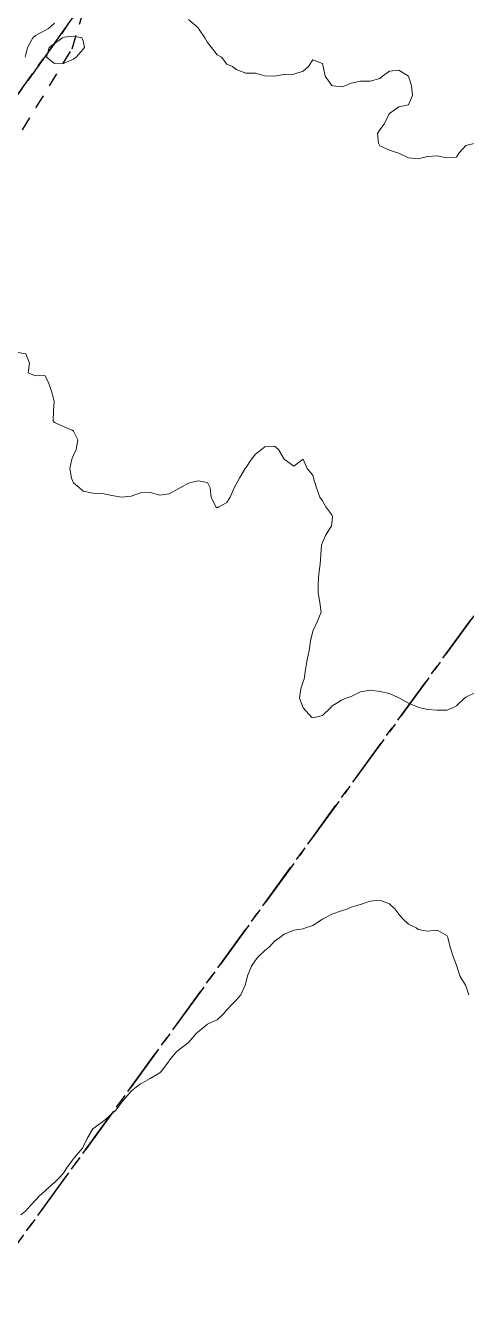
# Model space of a CAD drawing. Header units: centimetres. Extents: x 0 to 642158, y -847 to 649707.
# Drawn here: x 616189.7 to 616212.8, y 620509.9 to 620576.4 of the extents above; entities that cross this region are included whole.
import ezdxf

# ---------------------------------------------------------------- set-up
doc = ezdxf.new("R2010")
doc.units = ezdxf.units.CM
doc.header["$MEASUREMENT"] = 0
doc.linetypes.add('CENTERX2', pattern=[4, 2.5, -0.5, 0.5, -0.5])
doc.linetypes.add('JIS_02_0.7', pattern=[1.35, 0.75, -0.6])
doc.layers.add('SPW_parcellaire cadastral', color=7, linetype='CENTERX2', lineweight=25, true_color=0xff0542)
doc.layers.add('WAL_parcellaire agricole', color=7, linetype='JIS_02_0.7', lineweight=25)
doc.layers.add('WAL_topographie 0.5', color=253, linetype='Continuous', lineweight=20)

msp = doc.modelspace()

# ---------------------------------------------------------------- linework, layer by layer
at = {"layer": 'SPW_parcellaire cadastral'}
for points in [[(616193.653, 620578.812), (616144.289, 620510.138), (615985.613, 620618.632), (615990.569, 620632.771), (615995.574, 620647.416), (615998.928, 620661.596), (616000.017, 620670.775), (616000.954, 620681.053), (616001.675, 620685.867), (616002.704, 620690.786), (616004.363, 620704.131), (616005.319, 620710.84), (616007.794, 620722.104), (616009.664, 620731.205), (616011.319, 620739.288), (616014.125, 620752.391), (616016.405, 620761.975), (616017.723, 620766.658), (616030.668, 620807.434), (616032.862, 620812.264), (616036.399, 620809.026), (616059.536, 620788.639), (616193.653, 620578.812)], [(616163.665, 620494.835), (616144.289, 620510.138), (616193.653, 620578.812), (616202.718, 620594.404), (616229.797, 620577.554), (616234.338, 620574.673), (616171.549, 620488.346), (616163.665, 620494.835)], [(616235.181, 620514.939), (616224.632, 620500.068), (616199.691, 620465.204), (616186.968, 620475.661), (616186.96, 620475.669), (616184.868, 620477.388), (616184.862, 620477.393), (616171.549, 620488.346), (616234.338, 620574.673), (616236.432, 620573.367), (616238.886, 620571.786), (616265.328, 620555.01), (616244.917, 620527.534), (616235.181, 620514.939)]]:
    msp.add_lwpolyline(points, dxfattribs=at)
at = {"layer": 'WAL_parcellaire agricole'}
msp.add_lwpolyline([(616146.925, 620503.796), (616151.799, 620512.922), (616155.798, 620514.672), (616171.92, 620542.174), (616192.166, 620575.176), (616195.782, 620587.018), (616199.58, 620592.135), (616203.566, 620591.524), (616224.249, 620577.138), (616227.844, 620574.765), (616233.291, 620571.43), (616242.083, 620565.973), (616231.923, 620510.306), (616228.426, 620487.806)], dxfattribs=at)
at = {"layer": 'WAL_topographie 0.5'}
for points in [[(616198.25, 620576.717), (616198.75, 620576.276), (616198.77, 620576.25), (616199.1, 620575.75), (616199.25, 620575.508), (616199.45, 620575.25), (616199.75, 620574.875), (616199.985, 620574.75), (616200.25, 620574.375), (616200.55, 620574.25), (616200.75, 620574.107), (616201.25, 620573.917), (616201.75, 620573.917), (616202.25, 620573.77), (616202.75, 620573.75), (616203.25, 620573.84), (616203.75, 620573.866), (616204.25, 620574.007), (616204.531, 620574.25), (616204.75, 620574.6), (616205.25, 620574.417), (616205.298, 620574.25), (616205.391, 620573.75), (616205.75, 620573.271), (616205.821, 620573.25), (616206.25, 620573.189), (616206.427, 620573.25), (616206.75, 620573.395), (616207.25, 620573.5), (616207.75, 620573.484), (616208.25, 620573.625), (616208.389, 620573.75), (616208.75, 620574.021), (616209.25, 620574.06), (616209.75, 620573.75), (616209.75, 620573.75), (616209.911, 620573.25), (616209.962, 620572.75), (616209.75, 620572.25), (616209.75, 620572.25), (616209.25, 620572.146), (616208.75, 620571.806), (616208.719, 620571.75), (616208.47, 620571.25), (616208.25, 620570.944), (616208.133, 620570.75), (616208.186, 620570.25), (616208.25, 620570.111), (616208.75, 620569.881), (616209.179, 620569.75), (616209.25, 620569.736), (616209.75, 620569.493), (616210.25, 620569.439), (616210.75, 620569.556), (616211.25, 620569.594), (616211.75, 620569.481), (616212.25, 620569.516), (616212.402, 620569.75), (616212.75, 620570.131), (616213.25, 620570.25)], [(616189.717, 620574.75), (616189.75, 620574.892), (616189.846, 620575.25), (616190.122, 620575.75), (616190.25, 620575.886), (616190.75, 620576.142), (616190.943, 620576.25), (616191.25, 620576.517)], [(616192.39, 620574.75), (616192.25, 620574.638), (616191.75, 620574.439), (616191.25, 620574.421), (616190.83, 620574.75), (616190.963, 620575.25), (616191.25, 620575.465), (616191.671, 620575.75), (616191.75, 620575.79), (616192.25, 620575.835), (616192.67, 620575.75), (616192.75, 620575.594), (616192.82, 620575.25), (616192.75, 620575.17), (616192.39, 620574.75)], [(616189.25, 620559.339), (616189.75, 620559.25), (616189.75, 620559.25), (616189.942, 620558.75), (616189.875, 620558.25), (616190.25, 620558.1), (616190.75, 620558.107), (616190.929, 620557.75), (616191.118, 620557.25), (616191.236, 620556.75), (616191.203, 620556.25), (616191.187, 620555.75), (616191.25, 620555.659), (616191.75, 620555.423), (616192.167, 620555.25), (616192.25, 620555.202), (616192.461, 620554.75), (616192.38, 620554.25), (616192.25, 620553.954), (616192.163, 620553.75), (616192.056, 620553.25), (616192.13, 620552.75), (616192.25, 620552.5), (616192.555, 620552.25), (616192.75, 620552.066), (616193.25, 620551.972), (616193.75, 620551.95), (616194.25, 620551.846), (616194.75, 620551.75), (616195.25, 620551.813), (616195.75, 620551.983), (616196.25, 620552), (616196.75, 620551.869), (616197.25, 620551.932), (616197.75, 620552.206), (616197.809, 620552.25), (616198.25, 620552.484), (616198.75, 620552.615), (616199.25, 620552.528), (616199.382, 620552.25), (616199.432, 620551.75), (616199.673, 620551.25), (616199.75, 620551.2), (616199.841, 620551.25), (616200.25, 620551.475), (616200.427, 620551.75), (616200.635, 620552.25), (616200.75, 620552.427), (616200.922, 620552.75), (616201.221, 620553.25), (616201.25, 620553.29), (616201.553, 620553.75), (616201.75, 620554.009), (616202.068, 620554.25), (616202.25, 620554.393), (616202.75, 620554.417), (616202.95, 620554.25), (616203.25, 620553.75), (616203.25, 620553.75), (616203.75, 620553.375), (616204.25, 620553.75), (616204.25, 620553.75), (616204.25, 620553.75), (616204.459, 620553.25), (616204.75, 620552.9), (616204.788, 620552.75), (616204.95, 620552.25), (616205.118, 620551.75), (616205.25, 620551.571), (616205.438, 620551.25), (616205.75, 620550.833), (616205.783, 620550.75), (616205.75, 620550.375), (616205.732, 620550.25), (616205.417, 620549.75), (616205.25, 620549.383), (616205.199, 620549.25), (616205.173, 620548.75), (616205.128, 620548.25), (616205.069, 620547.75), (616205.032, 620547.25), (616205.024, 620546.75), (616205.116, 620546.25), (616205.185, 620545.75), (616204.979, 620545.25), (616204.75, 620544.75), (616204.75, 620544.75), (616204.621, 620544.25), (616204.552, 620543.75), (616204.453, 620543.25), (616204.37, 620542.75), (616204.299, 620542.25), (616204.25, 620542.117), (616204.125, 620541.75), (616204.061, 620541.25), (616204.25, 620540.75), (616204.25, 620540.75), (616204.7, 620540.25), (616204.75, 620540.231), (616204.833, 620540.25), (616205.25, 620540.35), (616205.667, 620540.75), (616205.75, 620540.833), (616206.25, 620541.15), (616206.5, 620541.25), (616206.75, 620541.335), (616207.25, 620541.577), (616207.75, 620541.674), (616208.25, 620541.61), (616208.75, 620541.496), (616209.25, 620541.267), (616209.274, 620541.25), (616209.75, 620540.993), (616210.25, 620540.783), (616210.369, 620540.75), (616210.75, 620540.658), (616211.25, 620540.626), (616211.75, 620540.631), (616212.061, 620540.75), (616212.25, 620540.851), (616212.673, 620541.25), (616212.75, 620541.313), (616213.25, 620541.551)], [(616189.49, 620514.25), (616189.75, 620514.467), (616190, 620514.75), (616190.25, 620515.024), (616190.469, 620515.25), (616190.75, 620515.5), (616191.015, 620515.75), (616191.25, 620515.955), (616191.538, 620516.25), (616191.75, 620516.486), (616191.917, 620516.75), (616192.25, 620517.192), (616192.29, 620517.25), (616192.709, 620517.75), (616192.75, 620517.819), (616192.962, 620518.25), (616193.25, 620518.75), (616193.25, 620518.75), (616193.75, 620519.122), (616193.932, 620519.25), (616194.25, 620519.542), (616194.464, 620519.75), (616194.75, 620520.135), (616194.85, 620520.25), (616195.25, 620520.712), (616195.283, 620520.75), (616195.75, 620521.109), (616196.012, 620521.25), (616196.25, 620521.375), (616196.75, 620521.677), (616196.823, 620521.75), (616197.199, 620522.25), (616197.25, 620522.33), (616197.612, 620522.75), (616197.75, 620522.883), (616198.228, 620523.25), (616198.25, 620523.266), (616198.679, 620523.75), (616198.75, 620523.826), (616199.25, 620524.215), (616199.315, 620524.25), (616199.75, 620524.442), (616200.058, 620524.75), (616200.25, 620524.963), (616200.51, 620525.25), (616200.75, 620525.473), (616200.985, 620525.75), (616201.221, 620526.25), (616201.25, 620526.383), (616201.337, 620526.75), (616201.539, 620527.25), (616201.75, 620527.566), (616201.909, 620527.75), (616202.25, 620528.069), (616202.474, 620528.25), (616202.75, 620528.55), (616203.019, 620528.75), (616203.25, 620528.926), (616203.75, 620529.128), (616204.25, 620529.207), (616204.375, 620529.25), (616204.75, 620529.383), (616205.25, 620529.707), (616205.33, 620529.75), (616205.75, 620529.964), (616206.25, 620530.15), (616206.571, 620530.25), (616206.75, 620530.331), (616207.25, 620530.481), (616207.75, 620530.639), (616208.25, 620530.7), (616208.75, 620530.509), (616209.03, 620530.25), (616209.25, 620529.96), (616209.432, 620529.75), (616209.75, 620529.446), (616210.159, 620529.25), (616210.25, 620529.173), (616210.75, 620529.083), (616211.25, 620529.135), (616211.75, 620528.85), (616211.808, 620528.75), (616211.935, 620528.25), (616212.076, 620527.75), (616212.25, 620527.306), (616212.27, 620527.25), (616212.429, 620526.75), (616212.734, 620526.25), (616212.75, 620526.222), (616212.91, 620525.75)]]:
    msp.add_lwpolyline(points, dxfattribs=at)

doc.saveas('drawing.dxf')
